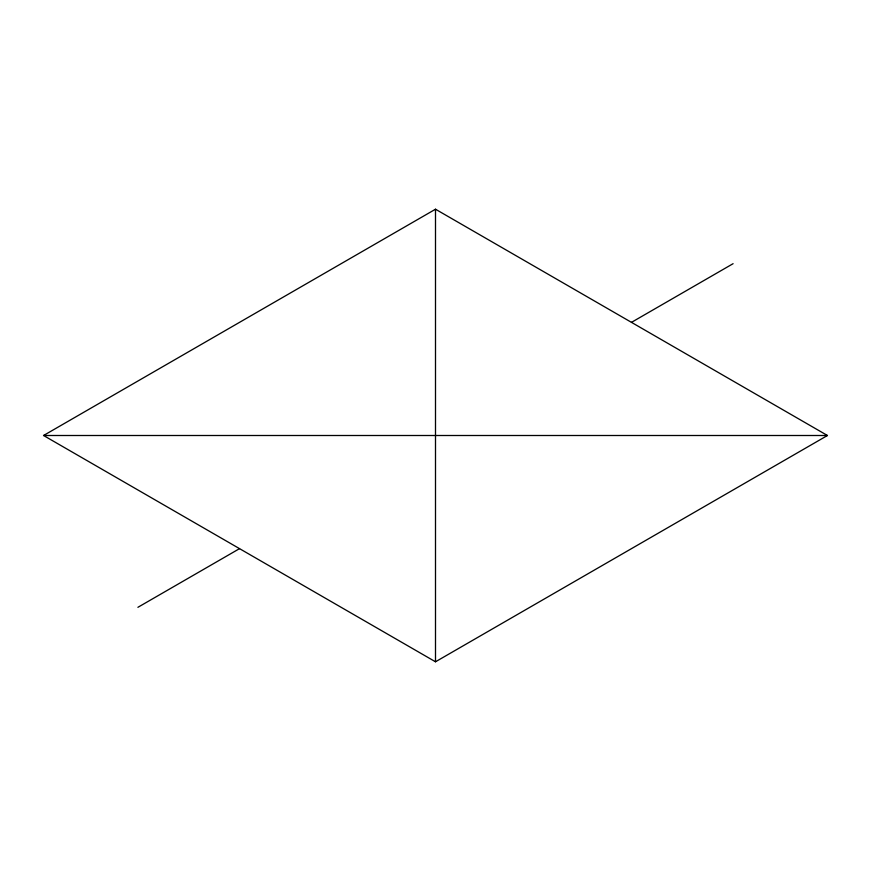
<?xml version="1.0" encoding="UTF-8"?>
<svg xmlns="http://www.w3.org/2000/svg" width="871" height="871" viewBox="0 0 871 871"><rect width="100%" height="100%" fill="white"/><g stroke="black" fill="none" stroke-linecap="round" stroke-linejoin="round"><path stroke-width="1.31" d="M43.55 435.5L435.5 209.214L827.45 435.5L435.5 661.786L43.55 435.5L827.45 435.5M137.901 607.316L239.525 548.643M631.475 322.357L733.099 263.684M435.5 209.214L435.5 661.786"/></g></svg>
